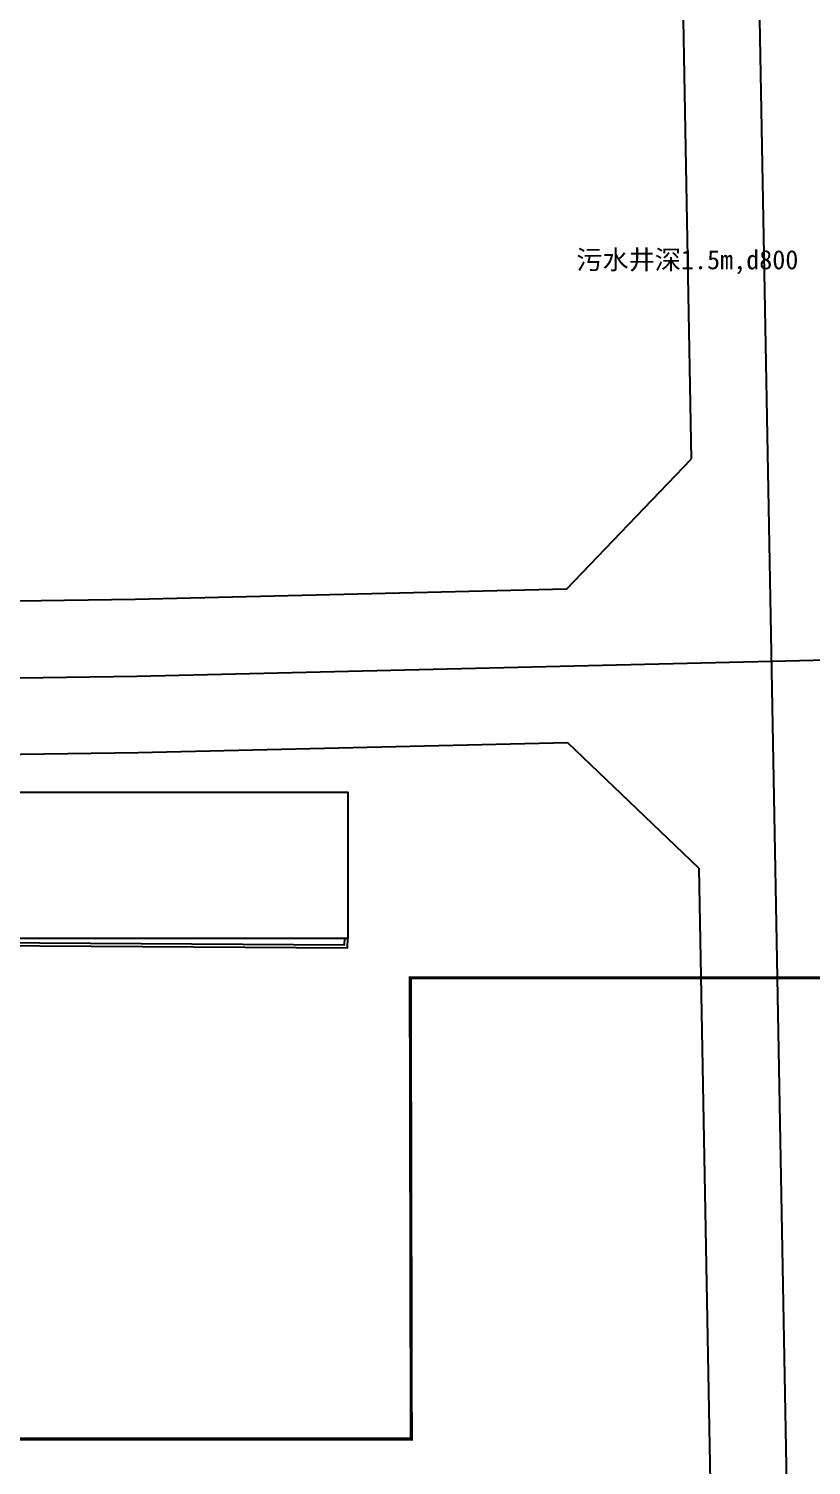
# Model space of a CAD drawing. Extents: x 529262 to 576451, y 2694391 to 2717535.
# Drawn here: x 563762.1 to 563884.5, y 2709203.5 to 2709428.2 of the extents above; entities that cross this region are included whole.
import ezdxf
from ezdxf.enums import TextEntityAlignment as Align
from ezdxf.xclip import XClip

# ---------------------------------------------------------------- set-up
doc = ezdxf.new("R2010")
doc.units = 0
doc.header["$XCLIPFRAME"] = 0
for name, color, linetype in [('JMD', 8, 'Continuous'), ('PP-COM', 7, 'Continuous'), ('RD-中线', 40, 'Continuous'), ('RD-红线', 7, 'Continuous')]:
    doc.layers.add(name, color=color, linetype=linetype)
doc.layers.add('现状管道深度（物探资料）', color=2, linetype='Continuous', plot=False)
doc.styles.get("Standard").update_dxf_attribs({"font": '', "height": 2.5, "bigfont": 'smfs.shx'})
doc.styles.get('Standard').set_extended_font_data('FangSong_GB2312')

# ---------------------------------------------------------------- blocks, each defined once
blk = doc.blocks.new('A$C19FD0107')
at = {"layer": 'RD-中线', "color": 8, "linetype": 'Continuous', "flags": 128}
for points in [[(-7114.57, 14662.94), (-7124.46, 15200.21, 0.000824), (-7124.48, 15201.2), (-7126.39, 15289.25, -0.001188), (-7126.42, 15290.68), (-7134.81, 15786.15, -0.001971), (-7134.84, 15788.51), (-7135.46, 15856.79, -0.007213), (-7135.41, 15865.44), (-7130.8, 16098.5)], [(-7119.69, 14938.66), (-6640.33, 14950.11, 0.000756), (-6638.82, 14950.15), (-6608.76, 14950.96)]]:
    blk.add_lwpolyline(points, format="xyb", dxfattribs=at)
at = {"layer": 'RD-中线', "color": 8, "linetype": 'Continuous'}
blk.add_lwpolyline([(-10183.3, 15387.4), (-7663.23, 14933.29, 0.038865), (-7616.9, 14928.62), (-7590.58, 14928.02), (-7346.35, 14934.22, -0.001455), (-7345.65, 14934.24), (-7293.51, 14935.26, -0.001453), (-7292.81, 14935.27), (-7218.98, 14936.29), (-7119.65, 14938.66)], format="xyb", dxfattribs=at)
at = {"layer": 'RD-红线', "color": 8, "linetype": 'Continuous', "flags": 128}
for points in [[(-7136.34, 15193.56), (-7132.23, 14970.26)], [(-7151.75, 14949.9), (-7219.21, 14948.29), (-7292.91, 14947.27)], [(-7131.05, 14906.27), (-7127.31, 14703.08), (-7127.19, 14696.49)]]:
    blk.add_lwpolyline(points, dxfattribs=at)
at = {"layer": 'RD-红线', "color": 8}
for points in [[(-7151.75, 14949.9), (-7132.23, 14970.26, 0.412605)], [(-7131.05, 14906.27), (-7151.53, 14925.9, 0.415824)]]:
    blk.add_lwpolyline(points, format="xyb", dxfattribs=at)
blk.add_lwpolyline([(-7151.53, 14925.9), (-7218.75, 14924.29), (-7292.26, 14923.28)], dxfattribs=at)

msp = doc.modelspace()

# ---------------------------------------------------------------- linework, layer by layer
at = {"const_width": 0.5}
msp.add_lwpolyline([(563442.786, 2709779.28), (563289.883, 2709779.107), (563289.942, 2709207.494), (563821.958, 2709207.599), (563821.803, 2709279.728), (564067.53, 2709279.755), (564067.347, 2709718.358), (563442.416, 2709715.821), (563442.786, 2709779.28)], dxfattribs=at)
at = {"layer": 'JMD', "linetype": 'Continuous', "flags": 128}
for points in [[(563691.534, 2709308.643), (563691.641, 2709285.193), (563811.991, 2709284.401), (563812.045, 2709285.902)], [(563691.534, 2709308.643), (563691.641, 2709285.193), (563811.991, 2709284.401), (563812.045, 2709285.902)], [(563692.034, 2709308.645), (563692.139, 2709285.69), (563811.509, 2709284.904), (563811.545, 2709285.92)], [(563692.034, 2709308.645), (563692.139, 2709285.69), (563811.509, 2709284.904), (563811.545, 2709285.92)]]:
    msp.add_lwpolyline(points, dxfattribs=at)
at = {"layer": 'JMD', "linetype": 'Continuous'}
msp.add_lwpolyline([(563696.768, 2709308.781), (563812.045, 2709308.781), (563812.045, 2709285.902), (563696.768, 2709285.892)], close=True, dxfattribs=at)
msp.add_lwpolyline([(563696.768, 2709308.781), (563812.045, 2709308.781), (563812.045, 2709285.902), (563696.768, 2709285.892)], close=True, dxfattribs=at)

# ---------------------------------------------------------------- block references
at = {"layer": 'PP-COM'}
ref = msp.add_blockref('A$C19FD0107', (570997.993, 2694390.603), dxfattribs=at)
XClip(ref).set_block_clipping_path([(-9366.4383134884, 14428.6043910822), (-3328.4480743363, 17452.7484863754)])

# ---------------------------------------------------------------- texts
at = {"layer": '现状管道深度（物探资料）'}
msp.add_text('污水井深1.5m,d800', height=3, dxfattribs=at).set_placement((563865.15, 2709392.045), align=Align.MIDDLE_CENTER)

doc.saveas('drawing.dxf')
